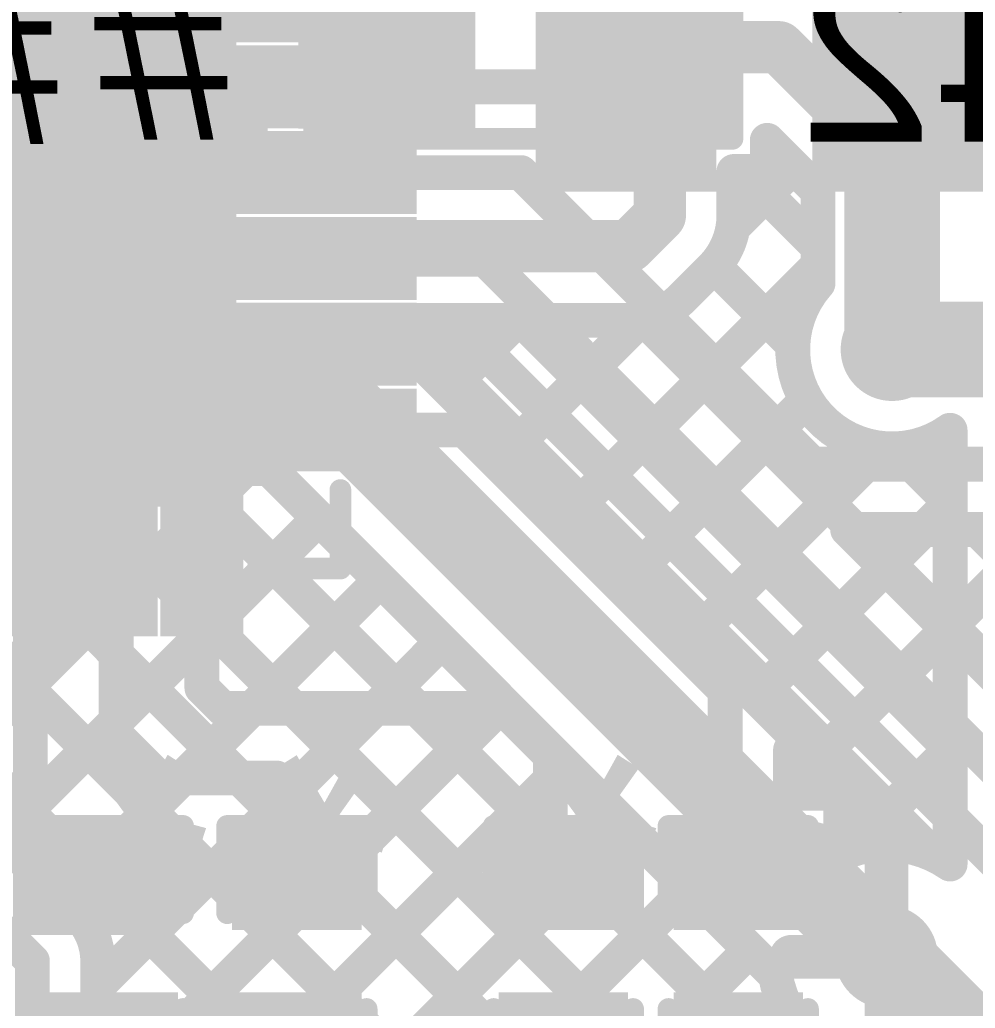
# Model space of a CAD drawing. Header units: millimetres. Extents: x -0.64 to 2.98, y -0.65 to 2.86.
# Drawn here: x 1.8291 to 2.0484, y 1.0992 to 1.326 of the extents above; entities that cross this region are included whole.
import ezdxf

# ---------------------------------------------------------------- set-up
doc = ezdxf.new("R2010")
doc.units = ezdxf.units.MM
doc.header["$MEASUREMENT"] = 0
for name, color, linetype in [('BottomLayer', 5, 'Continuous'), ('BottomOverlay', 54, 'Continuous'), ('BottomPaste', 16, 'Continuous'), ('BottomSolder', 6, 'Continuous'), ('Mechanical2', 216, 'Continuous'), ('TopLayer', 1, 'Continuous'), ('TopOverlay', 2, 'Continuous'), ('TopPaste', 8, 'Continuous'), ('TopSolder', 216, 'Continuous'), ('ViaHoleLayer', 16, 'Continuous')]:
    doc.layers.add(name, color=color, linetype=linetype)
doc.styles.add('Arial', font='', dxfattribs={"height": 0.2})
doc.styles.get('Arial').set_extended_font_data('Arial')

# ---------------------------------------------------------------- blocks, each defined once
blk = doc.blocks.new('C___0402_13')
at = {"layer": 'TopLayer'}
for points in [[(-0.0275, -0.0125), (-0.0275, 0.0125), (-0.0095, 0.0125), (-0.0095, -0.0125)], [(0.0095, -0.0125), (0.0095, 0.0125), (0.0275, 0.0125), (0.0275, -0.0125)]]:
    blk.add_hatch(color=1, dxfattribs=at).paths.add_polyline_path(points)
at = {"layer": 'TopPaste'}
for points in [[(-0.0275, -0.0125), (-0.0275, 0.0125), (-0.0095, 0.0125), (-0.0095, -0.0125)], [(0.0095, -0.0125), (0.0095, 0.0125), (0.0275, 0.0125), (0.0275, -0.0125)]]:
    blk.add_hatch(color=8, dxfattribs=at).paths.add_polyline_path(points)
at = {"layer": 'TopSolder'}
for points in [[(-0.02986, -0.01486), (-0.02986, 0.01486), (-0.00714, 0.01486), (-0.00714, -0.01486)], [(0.00714, -0.01486), (0.00714, 0.01486), (0.02986, 0.01486), (0.02986, -0.01486)]]:
    blk.add_hatch(color=216, dxfattribs=at).paths.add_polyline_path(points)
at = {"layer": 'TopOverlay', "const_width": 0.005}
for points in [[(-0.031, 0.016), (-0.031, -0.016)], [(-0.031, 0.016), (-0.011, 0.016)], [(0.011, 0.016), (0.031, 0.016)], [(0.031, 0.016), (0.031, -0.016)], [(-0.031, -0.016), (-0.011, -0.016)], [(0.011, -0.016), (0.031, -0.016)]]:
    blk.add_lwpolyline(points, dxfattribs=at)
at = {"layer": 'TopOverlay', "const_width": 0.0025}
for points in [[(-0.03225, 0.016, 1), (-0.02975, 0.016, 1)], [(-0.03225, 0.016, 1), (-0.02975, 0.016, 1)], [(-0.01225, 0.016, 1), (-0.00975, 0.016, 1)], [(0.00975, 0.016, 1), (0.01225, 0.016, 1)], [(0.02975, 0.016, 1), (0.03225, 0.016, 1)], [(0.02975, 0.016, 1), (0.03225, 0.016, 1)], [(-0.03225, -0.016, 1), (-0.02975, -0.016, 1)], [(-0.03225, -0.016, 1), (-0.02975, -0.016, 1)], [(-0.01225, -0.016, 1), (-0.00975, -0.016, 1)], [(0.00975, -0.016, 1), (0.01225, -0.016, 1)], [(0.02975, -0.016, 1), (0.03225, -0.016, 1)], [(0.02975, -0.016, 1), (0.03225, -0.016, 1)]]:
    blk.add_lwpolyline(points, format="xyb", close=True, dxfattribs=at)
blk = doc.blocks.new('C___0402_14')
at = {"layer": 'TopLayer'}
for points in [[(-0.0275, -0.0125), (-0.0275, 0.0125), (-0.0095, 0.0125), (-0.0095, -0.0125)], [(0.0095, -0.0125), (0.0095, 0.0125), (0.0275, 0.0125), (0.0275, -0.0125)]]:
    blk.add_hatch(color=1, dxfattribs=at).paths.add_polyline_path(points)
at = {"layer": 'TopPaste'}
for points in [[(-0.0275, -0.0125), (-0.0275, 0.0125), (-0.0095, 0.0125), (-0.0095, -0.0125)], [(0.0095, -0.0125), (0.0095, 0.0125), (0.0275, 0.0125), (0.0275, -0.0125)]]:
    blk.add_hatch(color=8, dxfattribs=at).paths.add_polyline_path(points)
at = {"layer": 'TopSolder'}
for points in [[(-0.02986, -0.01486), (-0.02986, 0.01486), (-0.00714, 0.01486), (-0.00714, -0.01486)], [(0.00714, -0.01486), (0.00714, 0.01486), (0.02986, 0.01486), (0.02986, -0.01486)]]:
    blk.add_hatch(color=216, dxfattribs=at).paths.add_polyline_path(points)
at = {"layer": 'TopOverlay', "const_width": 0.005}
for points in [[(-0.031, 0.016), (-0.031, -0.016)], [(-0.031, 0.016), (-0.011, 0.016)], [(0.011, 0.016), (0.031, 0.016)], [(0.031, 0.016), (0.031, -0.016)], [(-0.031, -0.016), (-0.011, -0.016)], [(0.011, -0.016), (0.031, -0.016)]]:
    blk.add_lwpolyline(points, dxfattribs=at)
at = {"layer": 'TopOverlay', "const_width": 0.0025}
for points in [[(-0.03225, 0.016, 1), (-0.02975, 0.016, 1)], [(-0.03225, 0.016, 1), (-0.02975, 0.016, 1)], [(-0.01225, 0.016, 1), (-0.00975, 0.016, 1)], [(0.00975, 0.016, 1), (0.01225, 0.016, 1)], [(0.02975, 0.016, 1), (0.03225, 0.016, 1)], [(0.02975, 0.016, 1), (0.03225, 0.016, 1)], [(-0.03225, -0.016, 1), (-0.02975, -0.016, 1)], [(-0.03225, -0.016, 1), (-0.02975, -0.016, 1)], [(-0.01225, -0.016, 1), (-0.00975, -0.016, 1)], [(0.00975, -0.016, 1), (0.01225, -0.016, 1)], [(0.02975, -0.016, 1), (0.03225, -0.016, 1)], [(0.02975, -0.016, 1), (0.03225, -0.016, 1)]]:
    blk.add_lwpolyline(points, format="xyb", close=True, dxfattribs=at)
blk = doc.blocks.new('C___0402_15')
at = {"layer": 'TopLayer'}
for points in [[(-0.0275, -0.0125), (-0.0275, 0.0125), (-0.0095, 0.0125), (-0.0095, -0.0125)], [(0.0095, -0.0125), (0.0095, 0.0125), (0.0275, 0.0125), (0.0275, -0.0125)]]:
    blk.add_hatch(color=1, dxfattribs=at).paths.add_polyline_path(points)
at = {"layer": 'TopPaste'}
for points in [[(-0.0275, -0.0125), (-0.0275, 0.0125), (-0.0095, 0.0125), (-0.0095, -0.0125)], [(0.0095, -0.0125), (0.0095, 0.0125), (0.0275, 0.0125), (0.0275, -0.0125)]]:
    blk.add_hatch(color=8, dxfattribs=at).paths.add_polyline_path(points)
at = {"layer": 'TopSolder'}
for points in [[(-0.02986, -0.01486), (-0.02986, 0.01486), (-0.00714, 0.01486), (-0.00714, -0.01486)], [(0.00714, -0.01486), (0.00714, 0.01486), (0.02986, 0.01486), (0.02986, -0.01486)]]:
    blk.add_hatch(color=216, dxfattribs=at).paths.add_polyline_path(points)
at = {"layer": 'TopOverlay', "const_width": 0.005}
for points in [[(-0.031, 0.016), (-0.011, 0.016)], [(-0.031, 0.016), (-0.031, -0.016)], [(0.011, 0.016), (0.031, 0.016)], [(0.031, 0.016), (0.031, -0.016)], [(-0.031, -0.016), (-0.011, -0.016)], [(0.011, -0.016), (0.031, -0.016)]]:
    blk.add_lwpolyline(points, dxfattribs=at)
at = {"layer": 'TopOverlay', "const_width": 0.0025}
for points in [[(-0.03225, 0.016, 1), (-0.02975, 0.016, 1)], [(-0.03225, 0.016, 1), (-0.02975, 0.016, 1)], [(-0.01225, 0.016, 1), (-0.00975, 0.016, 1)], [(0.00975, 0.016, 1), (0.01225, 0.016, 1)], [(0.02975, 0.016, 1), (0.03225, 0.016, 1)], [(0.02975, 0.016, 1), (0.03225, 0.016, 1)], [(-0.03225, -0.016, 1), (-0.02975, -0.016, 1)], [(-0.03225, -0.016, 1), (-0.02975, -0.016, 1)], [(-0.01225, -0.016, 1), (-0.00975, -0.016, 1)], [(0.00975, -0.016, 1), (0.01225, -0.016, 1)], [(0.02975, -0.016, 1), (0.03225, -0.016, 1)], [(0.02975, -0.016, 1), (0.03225, -0.016, 1)]]:
    blk.add_lwpolyline(points, format="xyb", close=True, dxfattribs=at)
blk = doc.blocks.new('C___0402_16')
at = {"layer": 'TopLayer'}
for points in [[(-0.0275, -0.0125), (-0.0275, 0.0125), (-0.0095, 0.0125), (-0.0095, -0.0125)], [(0.0095, -0.0125), (0.0095, 0.0125), (0.0275, 0.0125), (0.0275, -0.0125)]]:
    blk.add_hatch(color=1, dxfattribs=at).paths.add_polyline_path(points)
at = {"layer": 'TopPaste'}
for points in [[(-0.0275, -0.0125), (-0.0275, 0.0125), (-0.0095, 0.0125), (-0.0095, -0.0125)], [(0.0095, -0.0125), (0.0095, 0.0125), (0.0275, 0.0125), (0.0275, -0.0125)]]:
    blk.add_hatch(color=8, dxfattribs=at).paths.add_polyline_path(points)
at = {"layer": 'TopSolder'}
for points in [[(-0.02986, -0.01486), (-0.02986, 0.01486), (-0.00714, 0.01486), (-0.00714, -0.01486)], [(0.00714, -0.01486), (0.00714, 0.01486), (0.02986, 0.01486), (0.02986, -0.01486)]]:
    blk.add_hatch(color=216, dxfattribs=at).paths.add_polyline_path(points)
at = {"layer": 'TopOverlay', "const_width": 0.005}
for points in [[(-0.031, 0.016), (-0.011, 0.016)], [(-0.031, 0.016), (-0.031, -0.016)], [(0.011, 0.016), (0.031, 0.016)], [(0.031, 0.016), (0.031, -0.016)], [(-0.031, -0.016), (-0.011, -0.016)], [(0.011, -0.016), (0.031, -0.016)]]:
    blk.add_lwpolyline(points, dxfattribs=at)
at = {"layer": 'TopOverlay', "const_width": 0.0025}
for points in [[(-0.03225, 0.016, 1), (-0.02975, 0.016, 1)], [(-0.03225, 0.016, 1), (-0.02975, 0.016, 1)], [(-0.01225, 0.016, 1), (-0.00975, 0.016, 1)], [(0.00975, 0.016, 1), (0.01225, 0.016, 1)], [(0.02975, 0.016, 1), (0.03225, 0.016, 1)], [(0.02975, 0.016, 1), (0.03225, 0.016, 1)], [(-0.03225, -0.016, 1), (-0.02975, -0.016, 1)], [(-0.03225, -0.016, 1), (-0.02975, -0.016, 1)], [(-0.01225, -0.016, 1), (-0.00975, -0.016, 1)], [(0.00975, -0.016, 1), (0.01225, -0.016, 1)], [(0.02975, -0.016, 1), (0.03225, -0.016, 1)], [(0.02975, -0.016, 1), (0.03225, -0.016, 1)]]:
    blk.add_lwpolyline(points, format="xyb", close=True, dxfattribs=at)
blk = doc.blocks.new('24_WQFN__4X4__92')
at = {"layer": 'TopLayer'}
for points in [[(-0.05472, 0.05906), (-0.05472, 0.09252), (-0.0437, 0.09252), (-0.0437, 0.05906)], [(-0.03504, 0.05906), (-0.03504, 0.09252), (-0.02402, 0.09252), (-0.02402, 0.05906)], [(-0.01535, 0.05906), (-0.01535, 0.09252), (-0.00433, 0.09252), (-0.00433, 0.05906)], [(0.00433, 0.05906), (0.00433, 0.09252), (0.01535, 0.09252), (0.01535, 0.05906)], [(0.02402, 0.05906), (0.02402, 0.09252), (0.03504, 0.09252), (0.03504, 0.05906)], [(0.0437, 0.05906), (0.0437, 0.09252), (0.05472, 0.09252), (0.05472, 0.05906)], [(-0.09449, 0.05472), (-0.06102, 0.05472), (-0.06102, 0.0437), (-0.09449, 0.0437)], [(0.06102, 0.05472), (0.09449, 0.05472), (0.09449, 0.0437), (0.06102, 0.0437)], [(-0.05315, 0.05315), (0.05315, 0.05315), (0.05315, -0.05315), (-0.05315, -0.05315)], [(-0.09449, 0.03504), (-0.06102, 0.03504), (-0.06102, 0.02402), (-0.09449, 0.02402)], [(0.06102, 0.03504), (0.09449, 0.03504), (0.09449, 0.02402), (0.06102, 0.02402)], [(-0.09449, 0.01535), (-0.06102, 0.01535), (-0.06102, 0.00433), (-0.09449, 0.00433)], [(0.06102, 0.01535), (0.09449, 0.01535), (0.09449, 0.00433), (0.06102, 0.00433)], [(-0.09449, -0.00433), (-0.06102, -0.00433), (-0.06102, -0.01535), (-0.09449, -0.01535)], [(0.06102, -0.00433), (0.09449, -0.00433), (0.09449, -0.01535), (0.06102, -0.01535)], [(-0.09449, -0.02402), (-0.06102, -0.02402), (-0.06102, -0.03504), (-0.09449, -0.03504)], [(0.06102, -0.02402), (0.09449, -0.02402), (0.09449, -0.03504), (0.06102, -0.03504)], [(-0.06102, -0.05472), (-0.09449, -0.05472), (-0.09449, -0.0437), (-0.06102, -0.0437)], [(0.06102, -0.0437), (0.09449, -0.0437), (0.09449, -0.05472), (0.06102, -0.05472)], [(-0.0437, -0.05906), (-0.0437, -0.09252), (-0.05472, -0.09252), (-0.05472, -0.05906)], [(-0.02402, -0.05906), (-0.02402, -0.09252), (-0.03504, -0.09252), (-0.03504, -0.05906)], [(-0.00433, -0.05906), (-0.00433, -0.09252), (-0.01535, -0.09252), (-0.01535, -0.05906)], [(0.01535, -0.05906), (0.01535, -0.09252), (0.00433, -0.09252), (0.00433, -0.05906)], [(0.03504, -0.05906), (0.03504, -0.09252), (0.02402, -0.09252), (0.02402, -0.05906)], [(0.05472, -0.05906), (0.05472, -0.09252), (0.0437, -0.09252), (0.0437, -0.05906)]]:
    blk.add_hatch(color=1, dxfattribs=at).paths.add_polyline_path(points)
at = {"layer": 'TopPaste'}
for points in [[(-0.05472, 0.05906), (-0.05472, 0.09252), (-0.0437, 0.09252), (-0.0437, 0.05906)], [(-0.03504, 0.05906), (-0.03504, 0.09252), (-0.02402, 0.09252), (-0.02402, 0.05906)], [(-0.01535, 0.05906), (-0.01535, 0.09252), (-0.00433, 0.09252), (-0.00433, 0.05906)], [(0.00433, 0.05906), (0.00433, 0.09252), (0.01535, 0.09252), (0.01535, 0.05906)], [(0.02402, 0.05906), (0.02402, 0.09252), (0.03504, 0.09252), (0.03504, 0.05906)], [(0.0437, 0.05906), (0.0437, 0.09252), (0.05472, 0.09252), (0.05472, 0.05906)], [(-0.09449, 0.05472), (-0.06102, 0.05472), (-0.06102, 0.0437), (-0.09449, 0.0437)], [(0.06102, 0.05472), (0.09449, 0.05472), (0.09449, 0.0437), (0.06102, 0.0437)], [(-0.05315, 0.05315), (0.05315, 0.05315), (0.05315, -0.05315), (-0.05315, -0.05315)], [(-0.09449, 0.03504), (-0.06102, 0.03504), (-0.06102, 0.02402), (-0.09449, 0.02402)], [(0.06102, 0.03504), (0.09449, 0.03504), (0.09449, 0.02402), (0.06102, 0.02402)], [(-0.09449, 0.01535), (-0.06102, 0.01535), (-0.06102, 0.00433), (-0.09449, 0.00433)], [(0.06102, 0.01535), (0.09449, 0.01535), (0.09449, 0.00433), (0.06102, 0.00433)], [(-0.09449, -0.00433), (-0.06102, -0.00433), (-0.06102, -0.01535), (-0.09449, -0.01535)], [(0.06102, -0.00433), (0.09449, -0.00433), (0.09449, -0.01535), (0.06102, -0.01535)], [(-0.09449, -0.02402), (-0.06102, -0.02402), (-0.06102, -0.03504), (-0.09449, -0.03504)], [(0.06102, -0.02402), (0.09449, -0.02402), (0.09449, -0.03504), (0.06102, -0.03504)], [(-0.06102, -0.05472), (-0.09449, -0.05472), (-0.09449, -0.0437), (-0.06102, -0.0437)], [(0.06102, -0.0437), (0.09449, -0.0437), (0.09449, -0.05472), (0.06102, -0.05472)], [(-0.0437, -0.05906), (-0.0437, -0.09252), (-0.05472, -0.09252), (-0.05472, -0.05906)], [(-0.02402, -0.05906), (-0.02402, -0.09252), (-0.03504, -0.09252), (-0.03504, -0.05906)], [(-0.00433, -0.05906), (-0.00433, -0.09252), (-0.01535, -0.09252), (-0.01535, -0.05906)], [(0.01535, -0.05906), (0.01535, -0.09252), (0.00433, -0.09252), (0.00433, -0.05906)], [(0.03504, -0.05906), (0.03504, -0.09252), (0.02402, -0.09252), (0.02402, -0.05906)], [(0.05472, -0.05906), (0.05472, -0.09252), (0.0437, -0.09252), (0.0437, -0.05906)]]:
    blk.add_hatch(color=8, dxfattribs=at).paths.add_polyline_path(points)
at = {"layer": 'TopSolder'}
for points in [[(-0.05872, 0.05506), (-0.05872, 0.09652), (-0.0397, 0.09652), (-0.0397, 0.05506)], [(-0.03904, 0.05506), (-0.03904, 0.09652), (-0.02002, 0.09652), (-0.02002, 0.05506)], [(-0.01935, 0.05506), (-0.01935, 0.09652), (-0.00033, 0.09652), (-0.00033, 0.05506)], [(0.00033, 0.05506), (0.00033, 0.09652), (0.01935, 0.09652), (0.01935, 0.05506)], [(0.02002, 0.05506), (0.02002, 0.09652), (0.03904, 0.09652), (0.03904, 0.05506)], [(0.0397, 0.05506), (0.0397, 0.09652), (0.05872, 0.09652), (0.05872, 0.05506)], [(-0.09849, 0.05872), (-0.05702, 0.05872), (-0.05702, 0.0397), (-0.09849, 0.0397)], [(-0.05715, 0.05715), (0.05715, 0.05715), (0.05715, -0.05715), (-0.05715, -0.05715)], [(0.05702, 0.05872), (0.09849, 0.05872), (0.09849, 0.0397), (0.05702, 0.0397)], [(-0.09849, 0.03904), (-0.05702, 0.03904), (-0.05702, 0.02002), (-0.09849, 0.02002)], [(0.05702, 0.03904), (0.09849, 0.03904), (0.09849, 0.02002), (0.05702, 0.02002)], [(-0.09849, 0.01935), (-0.05702, 0.01935), (-0.05702, 0.00033), (-0.09849, 0.00033)], [(0.05702, 0.01935), (0.09849, 0.01935), (0.09849, 0.00033), (0.05702, 0.00033)], [(-0.09849, -0.00033), (-0.05702, -0.00033), (-0.05702, -0.01935), (-0.09849, -0.01935)], [(0.05702, -0.00033), (0.09849, -0.00033), (0.09849, -0.01935), (0.05702, -0.01935)], [(-0.09849, -0.02002), (-0.05702, -0.02002), (-0.05702, -0.03904), (-0.09849, -0.03904)], [(0.05702, -0.02002), (0.09849, -0.02002), (0.09849, -0.03904), (0.05702, -0.03904)], [(-0.05702, -0.05872), (-0.09849, -0.05872), (-0.09849, -0.0397), (-0.05702, -0.0397)], [(0.05702, -0.0397), (0.09849, -0.0397), (0.09849, -0.05872), (0.05702, -0.05872)], [(-0.0397, -0.05506), (-0.0397, -0.09652), (-0.05872, -0.09652), (-0.05872, -0.05506)], [(-0.02002, -0.05506), (-0.02002, -0.09652), (-0.03904, -0.09652), (-0.03904, -0.05506)], [(-0.00033, -0.05506), (-0.00033, -0.09652), (-0.01935, -0.09652), (-0.01935, -0.05506)], [(0.01935, -0.05506), (0.01935, -0.09652), (0.00033, -0.09652), (0.00033, -0.05506)], [(0.03904, -0.05506), (0.03904, -0.09652), (0.02002, -0.09652), (0.02002, -0.05506)], [(0.05872, -0.05506), (0.05872, -0.09652), (0.0397, -0.09652), (0.0397, -0.05506)]]:
    blk.add_hatch(color=216, dxfattribs=at).paths.add_polyline_path(points)
at = {"layer": 'TopOverlay', "const_width": 0.005}
for points in [[(-0.081, 0.063), (-0.081, 0.081)], [(-0.081, 0.081), (-0.062, 0.081)], [(0.062, 0.081), (0.081, 0.081)], [(0.081, 0.063), (0.081, 0.081)], [(-0.106, 0.05457), (-0.101, 0.04957)], [(-0.106, 0.04457), (-0.106, 0.05457)], [(-0.106, 0.04457), (-0.101, 0.04957)], [(-0.081, -0.081), (-0.081, -0.063)], [(0.081, -0.081), (0.081, -0.063)], [(-0.081, -0.081), (-0.062, -0.081)], [(0.062, -0.081), (0.081, -0.081)]]:
    blk.add_lwpolyline(points, dxfattribs=at)
at = {"layer": 'TopOverlay', "const_width": 0.0025}
for points in [[(-0.08225, 0.081, 1), (-0.07975, 0.081, 1)], [(-0.08225, 0.081, 1), (-0.07975, 0.081, 1)], [(-0.06325, 0.081, 1), (-0.06075, 0.081, 1)], [(0.06075, 0.081, 1), (0.06325, 0.081, 1)], [(0.07975, 0.081, 1), (0.08225, 0.081, 1)], [(0.07975, 0.081, 1), (0.08225, 0.081, 1)], [(-0.08225, 0.063, 1), (-0.07975, 0.063, 1)], [(0.07975, 0.063, 1), (0.08225, 0.063, 1)], [(-0.10725, 0.05457, 1), (-0.10475, 0.05457, 1)], [(-0.10725, 0.05457, 1), (-0.10475, 0.05457, 1)], [(-0.10225, 0.04957, 1), (-0.09975, 0.04957, 1)], [(-0.10225, 0.04957, 1), (-0.09975, 0.04957, 1)], [(-0.10725, 0.04457, 1), (-0.10475, 0.04457, 1)], [(-0.10725, 0.04457, 1), (-0.10475, 0.04457, 1)], [(-0.08225, -0.063, 1), (-0.07975, -0.063, 1)], [(0.07975, -0.063, 1), (0.08225, -0.063, 1)], [(-0.08225, -0.081, 1), (-0.07975, -0.081, 1)], [(-0.08225, -0.081, 1), (-0.07975, -0.081, 1)], [(-0.06325, -0.081, 1), (-0.06075, -0.081, 1)], [(0.06075, -0.081, 1), (0.06325, -0.081, 1)], [(0.07975, -0.081, 1), (0.08225, -0.081, 1)], [(0.07975, -0.081, 1), (0.08225, -0.081, 1)]]:
    blk.add_lwpolyline(points, format="xyb", close=True, dxfattribs=at)
blk = doc.blocks.new('SOLDER_BRIDGE_121')
at = {"layer": 'TopLayer'}
for points in [[(-0.045, -0.0175), (-0.045, 0.0175), (-0.015, 0.0175), (-0.015, -0.0175)], [(0.015, -0.0175), (0.015, 0.0175), (0.045, 0.0175), (0.045, -0.0175)]]:
    blk.add_hatch(color=1, dxfattribs=at).paths.add_polyline_path(points)
at = {"layer": 'TopPaste'}
for points in [[(-0.045, -0.0175), (-0.045, 0.0175), (-0.015, 0.0175), (-0.015, -0.0175)], [(0.015, -0.0175), (0.015, 0.0175), (0.045, 0.0175), (0.045, -0.0175)]]:
    blk.add_hatch(color=8, dxfattribs=at).paths.add_polyline_path(points)
at = {"layer": 'TopSolder'}
for points in [[(-0.049, -0.0215), (-0.049, 0.0215), (-0.011, 0.0215), (-0.011, -0.0215)], [(0.011, -0.0215), (0.011, 0.0215), (0.049, 0.0215), (0.049, -0.0215)]]:
    blk.add_hatch(color=216, dxfattribs=at).paths.add_polyline_path(points)
at = {"layer": 'TopOverlay', "const_width": 0.005}
for points in [[(-0.05, 0.022), (-0.05, -0.022)], [(0.05, 0.022), (-0.05, 0.022)], [(0.05, 0.022), (0.05, -0.022)], [(0.05, -0.022), (-0.05, -0.022)]]:
    blk.add_lwpolyline(points, dxfattribs=at)
at = {"layer": 'TopOverlay', "const_width": 0.0025}
for points in [[(-0.05125, 0.022, 1), (-0.04875, 0.022, 1)], [(-0.05125, 0.022, 1), (-0.04875, 0.022, 1)], [(0.04875, 0.022, 1), (0.05125, 0.022, 1)], [(0.04875, 0.022, 1), (0.05125, 0.022, 1)], [(-0.05125, -0.022, 1), (-0.04875, -0.022, 1)], [(-0.05125, -0.022, 1), (-0.04875, -0.022, 1)], [(0.04875, -0.022, 1), (0.05125, -0.022, 1)], [(0.04875, -0.022, 1), (0.05125, -0.022, 1)]]:
    blk.add_lwpolyline(points, format="xyb", close=True, dxfattribs=at)
blk = doc.blocks.new('RES_0603_B_155')
at = {"layer": 'BottomLayer'}
for points in [[(-0.045, -0.0175), (-0.045, 0.0175), (-0.015, 0.0175), (-0.015, -0.0175)], [(0.015, -0.0175), (0.015, 0.0175), (0.045, 0.0175), (0.045, -0.0175)]]:
    blk.add_hatch(color=5, dxfattribs=at).paths.add_polyline_path(points)
at = {"layer": 'BottomPaste'}
for points in [[(-0.045, -0.0175), (-0.045, 0.0175), (-0.015, 0.0175), (-0.015, -0.0175)], [(0.015, -0.0175), (0.015, 0.0175), (0.045, 0.0175), (0.045, -0.0175)]]:
    blk.add_hatch(color=16, dxfattribs=at).paths.add_polyline_path(points)
at = {"layer": 'BottomSolder'}
for points in [[(-0.049, -0.0215), (-0.049, 0.0215), (-0.011, 0.0215), (-0.011, -0.0215)], [(0.011, -0.0215), (0.011, 0.0215), (0.049, 0.0215), (0.049, -0.0215)]]:
    blk.add_hatch(color=6, dxfattribs=at).paths.add_polyline_path(points)
at = {"layer": 'BottomOverlay', "const_width": 0.005}
for points in [[(0.048, 0.021), (-0.048, 0.021)], [(-0.048, 0.021), (-0.048, -0.021)], [(0.048, 0.021), (0.048, -0.021)], [(0.048, -0.021), (-0.048, -0.021)]]:
    blk.add_lwpolyline(points, dxfattribs=at)
at = {"layer": 'BottomOverlay', "const_width": 0.0025}
for points in [[(-0.04925, 0.021, 1), (-0.04675, 0.021, 1)], [(-0.04925, 0.021, 1), (-0.04675, 0.021, 1)], [(0.04675, 0.021, 1), (0.04925, 0.021, 1)], [(0.04675, 0.021, 1), (0.04925, 0.021, 1)], [(-0.04925, -0.021, 1), (-0.04675, -0.021, 1)], [(-0.04925, -0.021, 1), (-0.04675, -0.021, 1)], [(0.04675, -0.021, 1), (0.04925, -0.021, 1)], [(0.04675, -0.021, 1), (0.04925, -0.021, 1)]]:
    blk.add_lwpolyline(points, format="xyb", close=True, dxfattribs=at)

msp = doc.modelspace()

# ---------------------------------------------------------------- hatches: boundary and pattern name
at = {"layer": 'BottomLayer'}
for points in [[(1.893, 1.301), (1.932, 1.301), (1.932, 1.39), (1.893, 1.39)], [(1.71619, 1.325), (1.90069, 1.325), (1.90069, 1.35685), (1.71619, 1.35685)], [(1.79, 1.288), (1.86, 1.288), (1.86, 1.315), (1.79, 1.315)]]:
    msp.add_hatch(color=5, dxfattribs=at).paths.add_polyline_path(points)
h = msp.add_hatch(color=5, dxfattribs=at)
edge = h.paths.add_edge_path()
edge.add_arc((1.844, 1.3), 0.01181, 0, 360)
h = msp.add_hatch(color=5, dxfattribs=at)
edge = h.paths.add_edge_path()
edge.add_arc((2.02931, 1.25031), 0.01181, 0, 360)
h = msp.add_hatch(color=5, dxfattribs=at)
edge = h.paths.add_edge_path()
edge.add_arc((1.86, 1.244), 0.01181, 0, 360)
h = msp.add_hatch(color=5, dxfattribs=at)
edge = h.paths.add_edge_path()
edge.add_arc((2.028, 1.111), 0.01181, 0, 360)
at = {"layer": 'BottomSolder'}
h = msp.add_hatch(color=6, dxfattribs=at)
edge = h.paths.add_edge_path()
edge.add_arc((1.844, 1.3), 0.00791, 0, 360)
h = msp.add_hatch(color=6, dxfattribs=at)
edge = h.paths.add_edge_path()
edge.add_arc((2.02931, 1.25031), 0.00791, 0, 360)
h = msp.add_hatch(color=6, dxfattribs=at)
edge = h.paths.add_edge_path()
edge.add_arc((1.86, 1.244), 0.00791, 0, 360)
h = msp.add_hatch(color=6, dxfattribs=at)
edge = h.paths.add_edge_path()
edge.add_arc((2.028, 1.111), 0.00791, 0, 360)
at = {"layer": 'TopLayer'}
h = msp.add_hatch(color=1, dxfattribs=at)
edge = h.paths.add_edge_path()
edge.add_arc((1.844, 1.3), 0.01181, 0, 360)
h = msp.add_hatch(color=1, dxfattribs=at)
edge = h.paths.add_edge_path()
edge.add_arc((2.02931, 1.25031), 0.01181, 0, 360)
h = msp.add_hatch(color=1, dxfattribs=at)
edge = h.paths.add_edge_path()
edge.add_arc((1.86, 1.244), 0.01181, 0, 360)
msp.add_hatch(color=1, dxfattribs=at).paths.add_polyline_path([(1.82753, 1.116), (1.86353, 1.116), (1.86353, 1.14), (1.82753, 1.14)])
h = msp.add_hatch(color=1, dxfattribs=at)
edge = h.paths.add_edge_path()
edge.add_arc((2.028, 1.111), 0.01181, 0, 360)
at = {"layer": 'TopSolder'}
h = msp.add_hatch(color=216, dxfattribs=at)
edge = h.paths.add_edge_path()
edge.add_arc((1.844, 1.3), 0.00791, 0, 360)
h = msp.add_hatch(color=216, dxfattribs=at)
edge = h.paths.add_edge_path()
edge.add_arc((2.02931, 1.25031), 0.00791, 0, 360)
h = msp.add_hatch(color=216, dxfattribs=at)
edge = h.paths.add_edge_path()
edge.add_arc((1.86, 1.244), 0.00791, 0, 360)
h = msp.add_hatch(color=216, dxfattribs=at)
edge = h.paths.add_edge_path()
edge.add_arc((2.028, 1.111), 0.00791, 0, 360)
at = {"layer": 'ViaHoleLayer'}
h = msp.add_hatch(color=16, dxfattribs=at)
edge = h.paths.add_edge_path()
edge.add_arc((1.844, 1.3), 0.00591, 0, 360)
h = msp.add_hatch(color=16, dxfattribs=at)
edge = h.paths.add_edge_path()
edge.add_arc((2.02931, 1.25031), 0.00591, 0, 360)
h = msp.add_hatch(color=16, dxfattribs=at)
edge = h.paths.add_edge_path()
edge.add_arc((1.86, 1.244), 0.00591, 0, 360)
h = msp.add_hatch(color=16, dxfattribs=at)
edge = h.paths.add_edge_path()
edge.add_arc((2.028, 1.111), 0.00591, 0, 360)

# ---------------------------------------------------------------- linework, layer by layer
at = {"layer": 'BottomLayer'}
for points, const_width in [([(2.026, 1.342), (2.05762, 1.31038)], 0.008), ([(1.97466, 1.31966), (1.976, 1.31831)], 0.012), ([(1.97466, 1.31966), (2.00334, 1.31966)], 0.012), ([(2.00334, 1.31966), (2.02931, 1.29369)], 0.012), ([(1.976, 1.28103), (1.976, 1.31831)], 0.012), ([(1.871, 1.314), (1.882, 1.314)], 0.008), ([(1.871, 1.291), (1.871, 1.314)], 0.008), ([(1.882, 1.291), (1.882, 1.314)], 0.008), ([(1.871, 1.29799), (1.882, 1.30899)], 0.008), ([(1.844, 1.3), (1.86581, 1.3)], 0.01), ([(1.871, 1.30206), (1.882, 1.29106)], 0.008), ([(2.00066, 1.2983), (2.01231, 1.28665)], 0.008), ([(2.00066, 1.29116), (2.00066, 1.2983)], 0.008), ([(2.02931, 1.25031), (2.02931, 1.29369)], 0.012), ([(1.871, 1.291), (1.882, 1.291)], 0.008), ([(1.99279, 1.27836), (2.0067, 1.29226)], 0.008), ([(1.993, 1.28103), (1.993, 1.29116)], 0.008), ([(1.993, 1.29116), (2.00066, 1.29116)], 0.008), ([(1.99504, 1.29116), (2.01231, 1.27388)], 0.008), ([(2.01231, 1.26552), (2.01231, 1.28665)], 0.008), ([(1.96897, 1.274), (1.976, 1.28103)], 0.012), ([(1.814, 1.25735), (1.83321, 1.27655)], 0.008), ([(1.823, 1.24231), (1.85469, 1.274)], 0.012), ([(1.85469, 1.274), (1.96897, 1.274)], 0.012), ([(1.95571, 1.21299), (2.01231, 1.26959)], 0.008), ([(1.98101, 1.262), (1.988, 1.26899)], 0.008), ([(1.98845, 1.26946), (2.00652, 1.25139)], 0.008), ([(1.9117, 1.257), (2.03224, 1.13646)], 0.008), ([(1.9117, 1.257), (1.96897, 1.257)], 0.008), ([(1.91606, 1.257), (2.03846, 1.1346)], 0.008), ([(1.92742, 1.24127), (1.94315, 1.257)], 0.008), ([(1.94157, 1.22713), (1.97164, 1.25721)], 0.008), ([(1.94434, 1.257), (2.04262, 1.15873)], 0.008), ([(1.9723, 1.25733), (2.04262, 1.18701)], 0.008), ([(1.86, 1.244), (1.895, 1.244)], 0.02), ([(1.895, 1.244), (2.028, 1.111)], 0.02), ([(1.86, 1.22219), (1.86, 1.244)], 0.01), ([(1.96985, 1.19885), (2.00968, 1.23868)], 0.008), ([(2.04262, 1.13227), (2.04262, 1.23178)], 0.008), ([(1.84, 1.19721), (1.84, 1.22768)], 0.008), ([(1.98399, 1.18471), (2.02691, 1.22763)], 0.008), ([(2.03039, 1.22752), (2.04262, 1.21529)], 0.008), ([(1.81054, 1.15267), (1.88086, 1.223)], 0.008), ([(1.87501, 1.223), (1.8863, 1.223)], 0.008), ([(1.8863, 1.223), (2.00254, 1.10676)], 0.008), ([(1.84, 1.21042), (1.84985, 1.22027)], 0.008), ([(1.84, 1.21992), (2.04262, 1.0173)], 0.008), ([(1.86856, 1.21965), (2.04262, 1.04559)], 0.008), ([(1.99813, 1.17056), (2.04262, 1.21505)], 0.008), ([(1.82468, 1.13853), (1.89773, 1.21158)], 0.008), ([(1.83882, 1.12439), (1.91187, 1.19743)], 0.008), ([(1.83929, 1.19235), (2.04262, 0.98902)], 0.008), ([(2.01228, 1.15642), (2.04262, 1.18676)], 0.008), ([(1.81383, 1.164), (1.835, 1.18517)], 0.008), ([(1.847, 1.10428), (1.92601, 1.18329)], 0.008), ([(1.82659, 1.17676), (2.04262, 0.96074)], 0.008), ([(1.847, 1.076), (1.94015, 1.16915)], 0.008), ([(1.81237, 1.1627), (2.04262, 0.93245)], 0.008), ([(1.783, 1.159), (1.832, 1.11)], 0.008), ([(1.80406, 1.15915), (1.8426, 1.12061)], 0.008), ([(2.02642, 1.14228), (2.04262, 1.15848)], 0.008), ([(1.847, 1.04771), (1.95429, 1.15501)], 0.008), ([(1.847, 1.01943), (1.96844, 1.14087)], 0.008), ([(2.028, 1.111), (2.028, 1.13281)], 0.01), ([(1.847, 0.99115), (1.98258, 1.12672)], 0.008), ([(1.847, 0.96286), (1.99672, 1.11258)], 0.008), ([(2.00619, 1.111), (2.028, 1.111)], 0.01), ([(2.028, 1.08919), (2.028, 1.111)], 0.01), ([(1.832, 0.545), (1.832, 1.11)], 0.008), ([(1.847, 0.96062), (1.847, 1.11)], 0.008), ([(1.847, 1.09978), (2.02878, 0.918)], 0.008)]:
    msp.add_lwpolyline(points, dxfattribs=dict(at, const_width=const_width))
for points, const_width in [([(1.97166, 1.31966, 1), (1.97766, 1.31966, 1)], 0.006), ([(1.97166, 1.31966, 1), (1.97766, 1.31966, 1)], 0.006), ([(2.00034, 1.31966, 1), (2.00634, 1.31966, 1)], 0.006), ([(2.00034, 1.31966, 1), (2.00634, 1.31966, 1)], 0.006), ([(1.973, 1.31831, 1), (1.979, 1.31831, 1)], 0.006), ([(1.973, 1.31831, 1), (1.979, 1.31831, 1)], 0.006), ([(1.869, 1.314, 1), (1.873, 1.314, 1)], 0.004), ([(1.869, 1.314, 1), (1.873, 1.314, 1)], 0.004), ([(1.88, 1.314, 1), (1.884, 1.314, 1)], 0.004), ([(1.88, 1.314, 1), (1.884, 1.314, 1)], 0.004), ([(1.88, 1.30899, 1), (1.884, 1.30899, 1)], 0.004), ([(1.8415, 1.3, 1), (1.8465, 1.3, 1)], 0.005), ([(1.86331, 1.3, 1), (1.86831, 1.3, 1)], 0.005), ([(1.869, 1.30206, 1), (1.873, 1.30206, 1)], 0.004), ([(1.869, 1.29799, 1), (1.873, 1.29799, 1)], 0.004), ([(1.99866, 1.2983, 1), (2.00266, 1.2983, 1)], 0.004), ([(1.99866, 1.2983, 1), (2.00266, 1.2983, 1)], 0.004), ([(2.02631, 1.29369, 1), (2.03231, 1.29369, 1)], 0.006), ([(2.02631, 1.29369, 1), (2.03231, 1.29369, 1)], 0.006), ([(1.869, 1.291, 1), (1.873, 1.291, 1)], 0.004), ([(1.869, 1.291, 1), (1.873, 1.291, 1)], 0.004), ([(1.88, 1.29106, 1), (1.884, 1.29106, 1)], 0.004), ([(1.88, 1.291, 1), (1.884, 1.291, 1)], 0.004), ([(1.88, 1.291, 1), (1.884, 1.291, 1)], 0.004), ([(1.991, 1.29116, 1), (1.995, 1.29116, 1)], 0.004), ([(1.991, 1.29116, 1), (1.995, 1.29116, 1)], 0.004), ([(1.99304, 1.29116, 1), (1.99704, 1.29116, 1)], 0.004), ([(1.99866, 1.29116, 1), (2.00266, 1.29116, 1)], 0.004), ([(1.99866, 1.29116, 1), (2.00266, 1.29116, 1)], 0.004), ([(2.0047, 1.29226, 1), (2.0087, 1.29226, 1)], 0.004), ([(2.01031, 1.28665, 1), (2.01431, 1.28665, 1)], 0.004), ([(2.01031, 1.28665, 1), (2.01431, 1.28665, 1)], 0.004), ([(1.973, 1.28103, 1), (1.979, 1.28103, 1)], 0.006), ([(1.973, 1.28103, 1), (1.979, 1.28103, 1)], 0.006), ([(1.991, 1.28103, 1), (1.995, 1.28103, 1)], 0.004), ([(1.991, 1.28103, 1), (1.995, 1.28103, 1)], 0.004), ([(1.991, 1.28103, 1), (1.995, 1.28103, 1)], 0.004), ([(1.99079, 1.27836, 1), (1.99479, 1.27836, 1)], 0.004), ([(1.82671, 1.277, 1), (1.83071, 1.277, 1)], 0.004), ([(1.83121, 1.27655, 1), (1.83521, 1.27655, 1)], 0.004), ([(1.85169, 1.274, 1), (1.85769, 1.274, 1)], 0.006), ([(1.85169, 1.274, 1), (1.85769, 1.274, 1)], 0.006), ([(1.96597, 1.274, 1), (1.97197, 1.274, 1)], 0.006), ([(1.96597, 1.274, 1), (1.97197, 1.274, 1)], 0.006), ([(2.01031, 1.27388, 1), (2.01431, 1.27388, 1)], 0.004), ([(1.986, 1.26899, 1), (1.99, 1.26899, 1)], 0.004), ([(1.986, 1.26899, 1), (1.99, 1.26899, 1)], 0.004), ([(1.98602, 1.26901, 1), (1.99002, 1.26901, 1)], 0.004), ([(1.98645, 1.26946, 1), (1.99045, 1.26946, 1)], 0.004), ([(2.01031, 1.26959, 1), (2.01431, 1.26959, 1)], 0.004), ([(2.01031, 1.26552, 1), (2.01431, 1.26552, 1)], 0.004), ([(2.01031, 1.26552, 1), (2.01431, 1.26552, 1)], 0.004), ([(1.97899, 1.26198, 1), (1.98299, 1.26198, 1)], 0.004), ([(1.97901, 1.262, 1), (1.98301, 1.262, 1)], 0.004), ([(1.97901, 1.262, 1), (1.98301, 1.262, 1)], 0.004), ([(1.9097, 1.257, 1), (1.9137, 1.257, 1)], 0.004), ([(1.9097, 1.257, 1), (1.9137, 1.257, 1)], 0.004), ([(1.91406, 1.257, 1), (1.91806, 1.257, 1)], 0.004), ([(1.94115, 1.257, 1), (1.94515, 1.257, 1)], 0.004), ([(1.94234, 1.257, 1), (1.94634, 1.257, 1)], 0.004), ([(1.96697, 1.257, 1), (1.97097, 1.257, 1)], 0.004), ([(1.96697, 1.257, 1), (1.97097, 1.257, 1)], 0.004), ([(1.96697, 1.257, 1), (1.97097, 1.257, 1)], 0.004), ([(1.96964, 1.25721, 1), (1.97364, 1.25721, 1)], 0.004), ([(1.9703, 1.25733, 1), (1.9743, 1.25733, 1)], 0.004), ([(2.00452, 1.25139, 1), (2.00852, 1.25139, 1)], 0.004), ([(2.02631, 1.25031, 1), (2.03231, 1.25031, 1)], 0.006), ([(1.855, 1.244, 1), (1.865, 1.244, 1)], 0.01), ([(1.89, 1.244, 1), (1.9, 1.244, 1)], 0.01), ([(1.89, 1.244, 1), (1.9, 1.244, 1)], 0.01), ([(1.8575, 1.244, 1), (1.8625, 1.244, 1)], 0.005), ([(1.92542, 1.24127, 1), (1.92942, 1.24127, 1)], 0.004), ([(2.00768, 1.23868, 1), (2.01168, 1.23868, 1)], 0.004), ([(2.04062, 1.23178, 1), (2.04462, 1.23178, 1)], 0.004), ([(2.04062, 1.23178, 1), (2.04462, 1.23178, 1)], 0.004), ([(1.838, 1.22768, 1), (1.842, 1.22768, 1)], 0.004), ([(1.838, 1.22768, 1), (1.842, 1.22768, 1)], 0.004), ([(2.02491, 1.22763, 1), (2.02891, 1.22763, 1)], 0.004), ([(2.02839, 1.22752, 1), (2.03239, 1.22752, 1)], 0.004), ([(1.93957, 1.22713, 1), (1.94357, 1.22713, 1)], 0.004), ([(1.8575, 1.22219, 1), (1.8625, 1.22219, 1)], 0.005), ([(1.87301, 1.223, 1), (1.87701, 1.223, 1)], 0.004), ([(1.87301, 1.223, 1), (1.87701, 1.223, 1)], 0.004), ([(1.87886, 1.223, 1), (1.88286, 1.223, 1)], 0.004), ([(1.8843, 1.223, 1), (1.8883, 1.223, 1)], 0.004), ([(1.8843, 1.223, 1), (1.8883, 1.223, 1)], 0.004), ([(1.838, 1.21992, 1), (1.842, 1.21992, 1)], 0.004), ([(1.84785, 1.22027, 1), (1.85185, 1.22027, 1)], 0.004), ([(1.86656, 1.21965, 1), (1.87056, 1.21965, 1)], 0.004), ([(2.04062, 1.21529, 1), (2.04462, 1.21529, 1)], 0.004), ([(2.04062, 1.21505, 1), (2.04462, 1.21505, 1)], 0.004), ([(1.89573, 1.21158, 1), (1.89973, 1.21158, 1)], 0.004), ([(1.95371, 1.21299, 1), (1.95771, 1.21299, 1)], 0.004), ([(1.838, 1.21042, 1), (1.842, 1.21042, 1)], 0.004), ([(1.96785, 1.19885, 1), (1.97185, 1.19885, 1)], 0.004), ([(1.838, 1.19721, 1), (1.842, 1.19721, 1)], 0.004), ([(1.838, 1.19721, 1), (1.842, 1.19721, 1)], 0.004), ([(1.838, 1.19721, 1), (1.842, 1.19721, 1)], 0.004), ([(1.90987, 1.19743, 1), (1.91387, 1.19743, 1)], 0.004), ([(1.83729, 1.19235, 1), (1.84129, 1.19235, 1)], 0.004), ([(2.04062, 1.18701, 1), (2.04462, 1.18701, 1)], 0.004), ([(2.04062, 1.18676, 1), (2.04462, 1.18676, 1)], 0.004), ([(1.833, 1.18517, 1), (1.837, 1.18517, 1)], 0.004), ([(1.833, 1.18517, 1), (1.837, 1.18517, 1)], 0.004), ([(1.83302, 1.18519, 1), (1.83702, 1.18519, 1)], 0.004), ([(1.98199, 1.18471, 1), (1.98599, 1.18471, 1)], 0.004), ([(1.92401, 1.18329, 1), (1.92801, 1.18329, 1)], 0.004), ([(1.82459, 1.17676, 1), (1.82859, 1.17676, 1)], 0.004), ([(1.93815, 1.16915, 1), (1.94215, 1.16915, 1)], 0.004), ([(1.99613, 1.17056, 1), (2.00013, 1.17056, 1)], 0.004), ([(2.04062, 1.15873, 1), (2.04462, 1.15873, 1)], 0.004), ([(2.04062, 1.15848, 1), (2.04462, 1.15848, 1)], 0.004), ([(1.95229, 1.15501, 1), (1.95629, 1.15501, 1)], 0.004), ([(2.01028, 1.15642, 1), (2.01428, 1.15642, 1)], 0.004), ([(2.02442, 1.14228, 1), (2.02842, 1.14228, 1)], 0.004), ([(1.96644, 1.14087, 1), (1.97044, 1.14087, 1)], 0.004), ([(2.03024, 1.13646, 1), (2.03424, 1.13646, 1)], 0.004), ([(2.03024, 1.13646, 1), (2.03424, 1.13646, 1)], 0.004), ([(2.03646, 1.1346, 1), (2.04046, 1.1346, 1)], 0.004), ([(2.0255, 1.13281, 1), (2.0305, 1.13281, 1)], 0.005), ([(2.04062, 1.13227, 1), (2.04462, 1.13227, 1)], 0.004), ([(2.04062, 1.13227, 1), (2.04462, 1.13227, 1)], 0.004), ([(1.98058, 1.12672, 1), (1.98458, 1.12672, 1)], 0.004), ([(1.83682, 1.12439, 1), (1.84082, 1.12439, 1)], 0.004), ([(1.8406, 1.12061, 1), (1.8446, 1.12061, 1)], 0.004), ([(1.84061, 1.12061, 1), (1.84461, 1.12061, 1)], 0.004), ([(1.84061, 1.1206, 1), (1.84461, 1.1206, 1)], 0.004), ([(2.023, 1.111, 1), (2.033, 1.111, 1)], 0.01), ([(1.99472, 1.11258, 1), (1.99872, 1.11258, 1)], 0.004), ([(2.00369, 1.111, 1), (2.00869, 1.111, 1)], 0.005), ([(2.0255, 1.111, 1), (2.0305, 1.111, 1)], 0.005), ([(2.0255, 1.111, 1), (2.0305, 1.111, 1)], 0.005), ([(2.0255, 1.111, 1), (2.0305, 1.111, 1)], 0.005), ([(1.83, 1.11, 1), (1.834, 1.11, 1)], 0.004), ([(1.83, 1.11, 1), (1.834, 1.11, 1)], 0.004), ([(1.845, 1.11, 1), (1.849, 1.11, 1)], 0.004), ([(1.845, 1.11, 1), (1.849, 1.11, 1)], 0.004), ([(1.845, 1.11, 1), (1.849, 1.11, 1)], 0.004), ([(2.00054, 1.10676, 1), (2.00454, 1.10676, 1)], 0.004), ([(2.00054, 1.10676, 1), (2.00454, 1.10676, 1)], 0.004), ([(1.845, 1.10428, 1), (1.849, 1.10428, 1)], 0.004), ([(1.845, 1.09978, 1), (1.849, 1.09978, 1)], 0.004)]:
    msp.add_lwpolyline(points, format="xyb", close=True, dxfattribs=dict(at, const_width=const_width))
at = {"layer": 'BottomLayer', "const_width": 0.008}
for points in [[(1.993, 1.28103, -0.199327), (1.988, 1.26899)], [(1.993, 1.28103, -0.198912), (1.98802, 1.26901)], [(1.82871, 1.277, -0.132005), (1.81561, 1.27423)], [(2.04262, 1.23178, -0.896459), (2.01231, 1.26552)], [(1.98101, 1.262, -0.199327), (1.96897, 1.257)], [(1.98099, 1.26198, -0.198912), (1.96897, 1.257)], [(1.87501, 1.223, -0.39564), (1.84, 1.22768)], [(1.84, 1.19721, -0.199327), (1.835, 1.18517)], [(1.84, 1.19721, -0.198912), (1.83502, 1.18519)], [(2.03224, 1.13646, -0.109689), (2.04262, 1.13227)], [(1.84261, 1.12061, -0.198912), (1.847, 1.11)], [(1.84261, 1.1206, -0.198764), (1.847, 1.11)], [(2.04262, 1.08973, -0.548839), (2.00254, 1.10676)]]:
    msp.add_lwpolyline(points, format="xyb", dxfattribs=at)
at = {"layer": 'Mechanical2', "const_width": 0.01}
msp.add_lwpolyline([(1.75783, 2.80917, -6.230382), (0.64896, 2.81029)], format="xyb", dxfattribs=at)
at = {"layer": 'TopLayer'}
for points, const_width in [([(2.02931, 1.25031), (2.02931, 1.311)], 0.022), ([(1.89945, 1.31059), (1.96959, 1.31059)], 0.008), ([(1.96959, 1.31059), (1.97, 1.311)], 0.008), ([(1.89945, 1.2909), (1.9441, 1.2909)], 0.008), ([(1.9441, 1.2909), (2.011, 1.224)], 0.008), ([(1.82169, 1.27931), (1.86, 1.241)], 0.008), ([(1.89945, 1.27122), (1.89967, 1.271)], 0.008), ([(1.89967, 1.271), (1.93589, 1.271)], 0.008), ([(1.93589, 1.271), (2.13613, 1.07076)], 0.008), ([(2.02931, 1.25031), (2.38869, 1.25031)], 0.022), ([(1.89945, 1.25153), (1.93414, 1.25153)], 0.008), ([(1.93414, 1.25153), (2.13467, 1.051)], 0.008), ([(1.89945, 1.23185), (1.93115, 1.23185)], 0.008), ([(1.93115, 1.23185), (1.991, 1.172)], 0.008), ([(2.011, 1.224), (2.376, 1.224)], 0.008), ([(2.0191, 1.209), (2.14234, 1.08576)], 0.008), ([(2.0191, 1.209), (2.36979, 1.209)], 0.008), ([(2.02063, 1.209), (2.14387, 1.08576)], 0.008), ([(2.02784, 1.20027), (2.03657, 1.209)], 0.008), ([(2.04198, 1.18612), (2.06485, 1.209)], 0.008), ([(2.04891, 1.209), (2.17215, 1.08576)], 0.008), ([(1.83153, 1.13253), (1.83153, 1.20527)], 0.008), ([(1.85122, 1.16178), (1.85122, 1.20527)], 0.008), ([(1.8709, 1.17269), (1.8709, 1.20527)], 0.008), ([(1.8709, 1.17269), (1.87559, 1.168)], 0.008), ([(1.991, 1.1285), (1.991, 1.172)], 0.008), ([(1.87559, 1.168), (1.94, 1.168)], 0.008), ([(1.94, 1.168), (1.95086, 1.15714)], 0.008), ([(1.85122, 1.16178), (1.861, 1.152)], 0.008), ([(1.95086, 1.1285), (1.95086, 1.15714)], 0.008), ([(2.006, 1.15846), (2.01596, 1.1485)], 0.008), ([(2.006, 1.1485), (2.006, 1.15846)], 0.008), ([(2.006, 1.15015), (2.01016, 1.1543)], 0.008), ([(1.861, 1.152), (1.88803, 1.152)], 0.008), ([(1.88803, 1.152), (1.89271, 1.14731)], 0.008), ([(2.006, 1.1485), (2.01596, 1.1485)], 0.008), ([(1.89271, 1.1285), (1.89271, 1.14731)], 0.008), ([(2.0175, 1.13458), (2.0175, 1.14696)], 0.008), ([(2.0175, 1.14696), (2.02765, 1.13681)], 0.008), ([(2.01952, 1.13538), (2.0243, 1.14016)], 0.008), ([(2.028, 1.111), (2.028, 1.13281)], 0.01), ([(1.95593, 1.12767), (1.95936, 1.12424)], 0.008), ([(2.028, 1.111), (2.112, 1.027)], 0.02), ([(2.028, 1.08919), (2.028, 1.111)], 0.01)]:
    msp.add_lwpolyline(points, dxfattribs=dict(at, const_width=const_width))
for points, const_width in [([(2.02381, 1.311, 1), (2.03481, 1.311, 1)], 0.011), ([(1.89745, 1.31059, 1), (1.90145, 1.31059, 1)], 0.004), ([(1.96759, 1.31059, 1), (1.97159, 1.31059, 1)], 0.004), ([(1.96759, 1.31059, 1), (1.97159, 1.31059, 1)], 0.004), ([(1.968, 1.311, 1), (1.972, 1.311, 1)], 0.004), ([(1.89745, 1.2909, 1), (1.90145, 1.2909, 1)], 0.004), ([(1.9421, 1.2909, 1), (1.9461, 1.2909, 1)], 0.004), ([(1.9421, 1.2909, 1), (1.9461, 1.2909, 1)], 0.004), ([(1.89745, 1.27122, 1), (1.90145, 1.27122, 1)], 0.004), ([(1.89767, 1.271, 1), (1.90167, 1.271, 1)], 0.004), ([(1.89767, 1.271, 1), (1.90167, 1.271, 1)], 0.004), ([(1.93389, 1.271, 1), (1.93789, 1.271, 1)], 0.004), ([(1.93389, 1.271, 1), (1.93789, 1.271, 1)], 0.004), ([(2.02381, 1.25031, 1), (2.03481, 1.25031, 1)], 0.011), ([(2.02381, 1.25031, 1), (2.03481, 1.25031, 1)], 0.011), ([(1.89745, 1.25153, 1), (1.90145, 1.25153, 1)], 0.004), ([(1.93214, 1.25153, 1), (1.93614, 1.25153, 1)], 0.004), ([(1.93214, 1.25153, 1), (1.93614, 1.25153, 1)], 0.004), ([(1.858, 1.241, 1), (1.862, 1.241, 1)], 0.004), ([(1.89745, 1.23185, 1), (1.90145, 1.23185, 1)], 0.004), ([(1.92915, 1.23185, 1), (1.93315, 1.23185, 1)], 0.004), ([(1.92915, 1.23185, 1), (1.93315, 1.23185, 1)], 0.004), ([(2.009, 1.224, 1), (2.013, 1.224, 1)], 0.004), ([(2.009, 1.224, 1), (2.013, 1.224, 1)], 0.004), ([(2.0171, 1.209, 1), (2.0211, 1.209, 1)], 0.004), ([(2.0171, 1.209, 1), (2.0211, 1.209, 1)], 0.004), ([(2.01863, 1.209, 1), (2.02263, 1.209, 1)], 0.004), ([(2.03457, 1.209, 1), (2.03857, 1.209, 1)], 0.004), ([(2.04691, 1.209, 1), (2.05091, 1.209, 1)], 0.004), ([(1.82953, 1.20527, 1), (1.83353, 1.20527, 1)], 0.004), ([(1.84922, 1.20527, 1), (1.85322, 1.20527, 1)], 0.004), ([(1.8689, 1.20527, 1), (1.8729, 1.20527, 1)], 0.004), ([(2.02584, 1.20027, 1), (2.02984, 1.20027, 1)], 0.004), ([(2.03998, 1.18612, 1), (2.04398, 1.18612, 1)], 0.004), ([(1.8689, 1.17269, 1), (1.8729, 1.17269, 1)], 0.004), ([(1.8689, 1.17269, 1), (1.8729, 1.17269, 1)], 0.004), ([(1.989, 1.172, 1), (1.993, 1.172, 1)], 0.004), ([(1.989, 1.172, 1), (1.993, 1.172, 1)], 0.004), ([(1.87359, 1.168, 1), (1.87759, 1.168, 1)], 0.004), ([(1.87359, 1.168, 1), (1.87759, 1.168, 1)], 0.004), ([(1.938, 1.168, 1), (1.942, 1.168, 1)], 0.004), ([(1.938, 1.168, 1), (1.942, 1.168, 1)], 0.004), ([(1.84922, 1.16178, 1), (1.85322, 1.16178, 1)], 0.004), ([(1.84922, 1.16178, 1), (1.85322, 1.16178, 1)], 0.004), ([(1.94886, 1.15714, 1), (1.95286, 1.15714, 1)], 0.004), ([(1.94886, 1.15714, 1), (1.95286, 1.15714, 1)], 0.004), ([(2.004, 1.15846, 1), (2.008, 1.15846, 1)], 0.004), ([(2.004, 1.15846, 1), (2.008, 1.15846, 1)], 0.004), ([(2.00816, 1.1543, 1), (2.01216, 1.1543, 1)], 0.004), ([(1.859, 1.152, 1), (1.863, 1.152, 1)], 0.004), ([(1.859, 1.152, 1), (1.863, 1.152, 1)], 0.004), ([(1.88603, 1.152, 1), (1.89003, 1.152, 1)], 0.004), ([(1.88603, 1.152, 1), (1.89003, 1.152, 1)], 0.004), ([(2.004, 1.15015, 1), (2.008, 1.15015, 1)], 0.004), ([(2.004, 1.1485, 1), (2.008, 1.1485, 1)], 0.004), ([(2.004, 1.1485, 1), (2.008, 1.1485, 1)], 0.004), ([(2.01396, 1.1485, 1), (2.01796, 1.1485, 1)], 0.004), ([(2.01396, 1.1485, 1), (2.01796, 1.1485, 1)], 0.004), ([(1.89071, 1.14731, 1), (1.89471, 1.14731, 1)], 0.004), ([(1.89071, 1.14731, 1), (1.89471, 1.14731, 1)], 0.004), ([(2.0155, 1.14696, 1), (2.0195, 1.14696, 1)], 0.004), ([(2.0155, 1.14696, 1), (2.0195, 1.14696, 1)], 0.004), ([(2.0223, 1.14016, 1), (2.0263, 1.14016, 1)], 0.004), ([(2.02565, 1.13681, 1), (2.02965, 1.13681, 1)], 0.004), ([(2.02565, 1.13681, 1), (2.02965, 1.13681, 1)], 0.004), ([(2.0155, 1.13458, 1), (2.0195, 1.13458, 1)], 0.004), ([(2.0155, 1.13458, 1), (2.0195, 1.13458, 1)], 0.004), ([(2.01752, 1.13538, 1), (2.02152, 1.13538, 1)], 0.004), ([(1.82953, 1.13253, 1), (1.83353, 1.13253, 1)], 0.004), ([(2.0255, 1.13281, 1), (2.0305, 1.13281, 1)], 0.005), ([(1.89071, 1.1285, 1), (1.89471, 1.1285, 1)], 0.004), ([(1.94886, 1.1285, 1), (1.95286, 1.1285, 1)], 0.004), ([(1.95393, 1.12767, 1), (1.95793, 1.12767, 1)], 0.004), ([(1.989, 1.1285, 1), (1.993, 1.1285, 1)], 0.004), ([(1.95736, 1.12424, 1), (1.96136, 1.12424, 1)], 0.004), ([(2.023, 1.111, 1), (2.033, 1.111, 1)], 0.01), ([(2.0255, 1.111, 1), (2.0305, 1.111, 1)], 0.005), ([(2.0255, 1.111, 1), (2.0305, 1.111, 1)], 0.005)]:
    msp.add_lwpolyline(points, format="xyb", close=True, dxfattribs=dict(at, const_width=const_width))
at = {"layer": 'TopLayer', "const_width": 0.008}
msp.add_lwpolyline([(2.0175, 1.13458, -0.101723), (2.02765, 1.13681)], format="xyb", dxfattribs=at)

# ---------------------------------------------------------------- block references
msp.add_blockref('24_WQFN__4X4__92', (1.82169, 1.28106))
for name, p, rotation in [('RES_0603_B_155', (1.94466, 1.31966), 180), ('SOLDER_BRIDGE_121', (2, 1.311), 180), ('C___0402_16', (1.85057, 1.11), 90), ('C___0402_15', (1.89271, 1.11), 90), ('C___0402_14', (1.95386, 1.11), 90), ('C___0402_13', (1.994, 1.11), 90)]:
    msp.add_blockref(name, p, dxfattribs=dict(rotation=rotation))

# ---------------------------------------------------------------- texts
at = {"layer": 'BottomOverlay', "style": 'Arial', "text_generation_flag": 2}
for p in [(1.877, 1.29843), (1.838, 1.29743)]:
    msp.add_text('#', height=0.04, rotation=360, dxfattribs=at).set_placement(p)
msp.add_text('R42', height=0.04, dxfattribs=at).set_placement((2.11032, 1.29801))
at = {"layer": 'TopOverlay', "style": 'Arial', "text_generation_flag": 2}
for p in [(1.84057, 1.18671), (1.88271, 1.18671), (1.94386, 1.18671), (1.986, 1.18671)]:
    msp.add_text('*', height=0.06, rotation=180, dxfattribs=at).set_placement(p)

doc.saveas('drawing.dxf')
